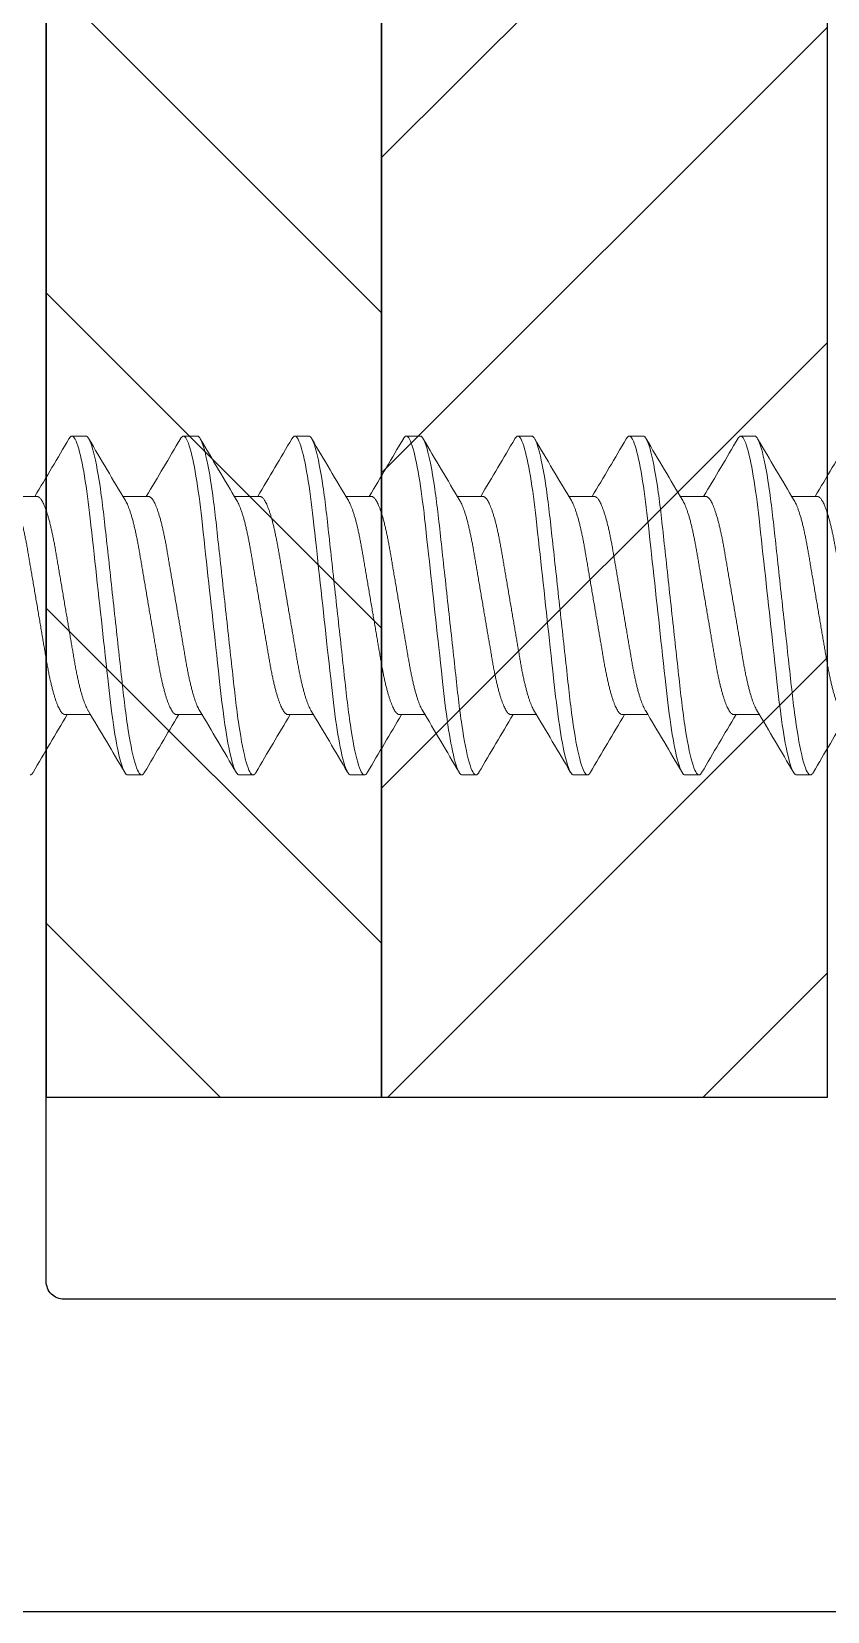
# Model space of a CAD drawing. Extents: x -26 to 91, y -47 to 75.
# Drawn here: x 10.248 to 10.695, y 51.659 to 52.545 of the extents above; entities that cross this region are included whole.
import ezdxf

# ---------------------------------------------------------------- set-up
doc = ezdxf.new("R2010")
doc.units = 0
doc.header["$MEASUREMENT"] = 0
doc.layers.get('0').update_dxf_attribs({"linetype": 'CONTINUOUS'})
for name, color, linetype in [('Ballons', 7, 'CONTINUOUS'), ('FRAME', 1, 'CONTINUOUS'), ('SETTING BLOCKS', 7, 'CONTINUOUS'), ('TEXT', 7, 'CONTINUOUS')]:
    doc.layers.add(name, color=color, linetype=linetype)

# ---------------------------------------------------------------- blocks, each defined once
blk = doc.blocks.new('A$C71C12F4B')
at = {"layer": 'SETTING BLOCKS'}
h = blk.add_hatch(dxfattribs=at)
h.set_pattern_fill('ANSI31', color=256, scale=0.25, angle=90, style=0)
h.set_pattern_definition([(135, (-7.229924, -6.356783), (-0.02209709, -0.02209709), [])])
h.paths.add_polyline_path([(0.31027, 0.1095), (0, 0.1095), (0, 0.0625), (0.31027, 0.0625)])
h = blk.add_hatch(dxfattribs=at)
h.set_pattern_fill('ANSI31', color=256, scale=0.25, style=0)
h.set_pattern_definition([(45, (-7.229924, -6.356783), (-0.02209709, 0.02209709), [])])
h.paths.add_polyline_path([(0.31027, 0), (0.31027, 0.0625), (0, 0.0625), (0, 0)])
for points in [[(0, 0.0625), (0, 0.1095), (0.31027, 0.1095), (0.31027, 0.0625)], [(0, 0), (0, 0.0625), (0.31027, 0.0625), (0.31027, 0)]]:
    blk.add_lwpolyline(points, close=True, dxfattribs=at)
blk = doc.blocks.new('no 10 1 in')
at = {"color": 7, "linetype": 'Continuous', "lineweight": 15}
for p, q in [((55.49545, 25.67204), (55.48764, 25.67204)), ((55.55795, 25.67204), (55.55014, 25.67204)), ((55.62045, 25.67204), (55.61264, 25.67204)), ((55.68295, 25.67204), (55.67514, 25.67204)), ((55.74545, 25.67204), (55.73764, 25.67204)), ((55.80795, 25.67204), (55.80014, 25.67204)), ((55.87045, 25.67204), (55.86264, 25.67204)), ((55.46811, 25.63821), (55.45375, 25.63821)), ((55.53061, 25.63821), (55.51625, 25.63821)), ((55.59311, 25.63821), (55.57875, 25.63821)), ((55.65561, 25.63821), (55.64125, 25.63821)), ((55.71811, 25.63821), (55.70375, 25.63821)), ((55.78061, 25.63821), (55.76625, 25.63821)), ((55.84311, 25.63821), (55.82875, 25.63821)), ((55.90561, 25.63821), (55.89125, 25.63821)), ((55.48373, 25.51587), (55.49809, 25.51587)), ((55.54623, 25.51587), (55.56059, 25.51587)), ((55.60873, 25.51587), (55.62309, 25.51587)), ((55.67123, 25.51587), (55.68559, 25.51587)), ((55.73373, 25.51587), (55.74809, 25.51587)), ((55.79623, 25.51587), (55.81059, 25.51587)), ((55.85873, 25.51587), (55.87309, 25.51587)), ((55.51889, 25.48204), (55.5267, 25.48204)), ((55.58139, 25.48204), (55.5892, 25.48204)), ((55.64389, 25.48204), (55.6517, 25.48204)), ((55.70639, 25.48204), (55.7142, 25.48204)), ((55.76889, 25.48204), (55.7767, 25.48204)), ((55.83139, 25.48204), (55.8392, 25.48204)), ((55.89389, 25.48204), (55.9017, 25.48204))]:
    blk.add_line(p, q, dxfattribs=at)
at = {"color": 7, "linetype": 'Continuous', "lineweight": 15, "flags": 128}
for points in [[(55.48597, 25.67055), (55.48605, 25.6707), (55.48647, 25.67129), (55.48687, 25.67171), (55.48726, 25.67196), (55.48764, 25.67204), (55.48807, 25.67194), (55.48852, 25.67161), (55.48898, 25.67107), (55.48946, 25.67029), (55.48995, 25.66928), (55.49044, 25.66807), (55.49094, 25.66663), (55.49145, 25.66496), (55.49196, 25.66308), (55.49242, 25.66122), (55.49288, 25.65919), (55.49334, 25.657), (55.49379, 25.65466), (55.49425, 25.65217), (55.4947, 25.64954), (55.49515, 25.64679), (55.49559, 25.64391), (55.496, 25.64108), (55.4964, 25.63816), (55.4968, 25.63515), (55.49718, 25.63208), (55.49756, 25.62895), (55.49792, 25.62576), (55.49834, 25.62193), (55.49878, 25.61796), (55.49923, 25.61385), (55.49969, 25.60963), (55.50012, 25.60576), (55.50055, 25.60181), (55.50099, 25.59779), (55.50144, 25.59371), (55.50189, 25.58959), (55.50234, 25.58543), (55.5028, 25.58124), (55.50326, 25.57704), (55.5037, 25.57305), (55.50414, 25.56907), (55.50457, 25.56512), (55.505, 25.56119), (55.50543, 25.5573), (55.50585, 25.55347), (55.50634, 25.54903), (55.50681, 25.54468), (55.50728, 25.54045), (55.50773, 25.53634), (55.50812, 25.53278), (55.5085, 25.52934), (55.50887, 25.52597), (55.50927, 25.52266), (55.50967, 25.51941), (55.51008, 25.51624), (55.51051, 25.51316), (55.51094, 25.51018), (55.51136, 25.50744), (55.51178, 25.50481), (55.51221, 25.5023), (55.51264, 25.49991), (55.51308, 25.49766), (55.51352, 25.49553), (55.51403, 25.49322), (55.51455, 25.49111), (55.51506, 25.48922), (55.51556, 25.48754), (55.51601, 25.48623), (55.51645, 25.48511), (55.51688, 25.48416), (55.5173, 25.48339), (55.51772, 25.48279), (55.51812, 25.48237), (55.51851, 25.48213), (55.51889, 25.48204), (55.51889, 25.48204)], [(55.54847, 25.67055), (55.54855, 25.6707), (55.54897, 25.67129), (55.54937, 25.67171), (55.54976, 25.67196), (55.55014, 25.67204), (55.55057, 25.67194), (55.55102, 25.67161), (55.55148, 25.67107), (55.55196, 25.67029), (55.55245, 25.66928), (55.55294, 25.66807), (55.55344, 25.66663), (55.55395, 25.66496), (55.55446, 25.66308), (55.55492, 25.66122), (55.55538, 25.65919), (55.55584, 25.657), (55.55629, 25.65466), (55.55675, 25.65217), (55.5572, 25.64954), (55.55765, 25.64679), (55.55809, 25.64391), (55.5585, 25.64108), (55.5589, 25.63816), (55.5593, 25.63515), (55.55968, 25.63208), (55.56006, 25.62895), (55.56042, 25.62576), (55.56084, 25.62193), (55.56128, 25.61796), (55.56173, 25.61385), (55.56219, 25.60963), (55.56262, 25.60576), (55.56305, 25.60181), (55.56349, 25.59779), (55.56394, 25.59371), (55.56439, 25.58959), (55.56484, 25.58543), (55.5653, 25.58124), (55.56576, 25.57704), (55.5662, 25.57305), (55.56664, 25.56907), (55.56707, 25.56512), (55.5675, 25.56119), (55.56793, 25.5573), (55.56835, 25.55347), (55.56884, 25.54903), (55.56931, 25.54468), (55.56978, 25.54045), (55.57023, 25.53634), (55.57062, 25.53278), (55.571, 25.52934), (55.57137, 25.52597), (55.57177, 25.52266), (55.57217, 25.51941), (55.57258, 25.51624), (55.57301, 25.51316), (55.57344, 25.51018), (55.57386, 25.50744), (55.57428, 25.50481), (55.57471, 25.5023), (55.57514, 25.49991), (55.57558, 25.49766), (55.57602, 25.49553), (55.57653, 25.49322), (55.57705, 25.49111), (55.57756, 25.48922), (55.57806, 25.48754), (55.57851, 25.48623), (55.57895, 25.48511), (55.57938, 25.48416), (55.5798, 25.48339), (55.58022, 25.48279), (55.58062, 25.48237), (55.58101, 25.48213), (55.58139, 25.48204), (55.58139, 25.48204)], [(55.61097, 25.67055), (55.61105, 25.6707), (55.61147, 25.67129), (55.61187, 25.67171), (55.61226, 25.67196), (55.61264, 25.67204), (55.61307, 25.67194), (55.61352, 25.67161), (55.61398, 25.67107), (55.61446, 25.67029), (55.61495, 25.66928), (55.61544, 25.66807), (55.61594, 25.66663), (55.61645, 25.66496), (55.61696, 25.66308), (55.61742, 25.66122), (55.61788, 25.65919), (55.61834, 25.657), (55.61879, 25.65466), (55.61925, 25.65217), (55.6197, 25.64954), (55.62015, 25.64679), (55.62059, 25.64391), (55.621, 25.64108), (55.6214, 25.63816), (55.6218, 25.63515), (55.62218, 25.63208), (55.62256, 25.62895), (55.62292, 25.62576), (55.62334, 25.62193), (55.62378, 25.61796), (55.62423, 25.61385), (55.62469, 25.60963), (55.62512, 25.60576), (55.62555, 25.60181), (55.62599, 25.59779), (55.62644, 25.59371), (55.62689, 25.58959), (55.62734, 25.58543), (55.6278, 25.58124), (55.62826, 25.57704), (55.6287, 25.57305), (55.62914, 25.56907), (55.62957, 25.56512), (55.63, 25.56119), (55.63043, 25.5573), (55.63085, 25.55347), (55.63134, 25.54903), (55.63181, 25.54468), (55.63228, 25.54045), (55.63273, 25.53634), (55.63312, 25.53278), (55.6335, 25.52934), (55.63387, 25.52597), (55.63427, 25.52266), (55.63467, 25.51941), (55.63508, 25.51624), (55.63551, 25.51316), (55.63594, 25.51018), (55.63636, 25.50744), (55.63678, 25.50481), (55.63721, 25.5023), (55.63764, 25.49991), (55.63808, 25.49766), (55.63852, 25.49553), (55.63903, 25.49322), (55.63955, 25.49111), (55.64006, 25.48922), (55.64056, 25.48754), (55.64101, 25.48623), (55.64145, 25.48511), (55.64188, 25.48416), (55.6423, 25.48339), (55.64272, 25.48279), (55.64312, 25.48237), (55.64351, 25.48213), (55.64389, 25.48204), (55.64389, 25.48204)], [(55.67347, 25.67055), (55.67355, 25.6707), (55.67397, 25.67129), (55.67437, 25.67171), (55.67476, 25.67196), (55.67514, 25.67204), (55.67557, 25.67194), (55.67602, 25.67161), (55.67648, 25.67107), (55.67696, 25.67029), (55.67745, 25.66928), (55.67794, 25.66807), (55.67844, 25.66663), (55.67895, 25.66496), (55.67946, 25.66308), (55.67992, 25.66122), (55.68038, 25.65919), (55.68084, 25.657), (55.68129, 25.65466), (55.68175, 25.65217), (55.6822, 25.64954), (55.68265, 25.64679), (55.68309, 25.64391), (55.6835, 25.64108), (55.6839, 25.63816), (55.6843, 25.63515), (55.68468, 25.63208), (55.68506, 25.62895), (55.68542, 25.62576), (55.68584, 25.62193), (55.68628, 25.61796), (55.68673, 25.61385), (55.68719, 25.60963), (55.68762, 25.60576), (55.68805, 25.60181), (55.68849, 25.59779), (55.68894, 25.59371), (55.68939, 25.58959), (55.68984, 25.58543), (55.6903, 25.58124), (55.69076, 25.57704), (55.6912, 25.57305), (55.69164, 25.56907), (55.69207, 25.56512), (55.6925, 25.56119), (55.69293, 25.5573), (55.69335, 25.55347), (55.69384, 25.54903), (55.69431, 25.54468), (55.69478, 25.54045), (55.69523, 25.53634), (55.69562, 25.53278), (55.696, 25.52934), (55.69637, 25.52597), (55.69677, 25.52266), (55.69717, 25.51941), (55.69758, 25.51624), (55.69801, 25.51316), (55.69844, 25.51018), (55.69886, 25.50744), (55.69928, 25.50481), (55.69971, 25.5023), (55.70014, 25.49991), (55.70058, 25.49766), (55.70102, 25.49553), (55.70153, 25.49322), (55.70205, 25.49111), (55.70256, 25.48922), (55.70306, 25.48754), (55.70351, 25.48623), (55.70395, 25.48511), (55.70438, 25.48416), (55.7048, 25.48339), (55.70522, 25.48279), (55.70562, 25.48237), (55.70601, 25.48213), (55.70639, 25.48204), (55.70639, 25.48204)], [(55.73597, 25.67055), (55.73605, 25.6707), (55.73647, 25.67129), (55.73687, 25.67171), (55.73726, 25.67196), (55.73764, 25.67204), (55.73807, 25.67194), (55.73852, 25.67161), (55.73898, 25.67107), (55.73946, 25.67029), (55.73995, 25.66928), (55.74044, 25.66807), (55.74094, 25.66663), (55.74145, 25.66496), (55.74196, 25.66308), (55.74242, 25.66122), (55.74288, 25.65919), (55.74334, 25.657), (55.74379, 25.65466), (55.74425, 25.65217), (55.7447, 25.64954), (55.74515, 25.64679), (55.74559, 25.64391), (55.746, 25.64108), (55.7464, 25.63816), (55.7468, 25.63515), (55.74718, 25.63208), (55.74756, 25.62895), (55.74792, 25.62576), (55.74834, 25.62193), (55.74878, 25.61796), (55.74923, 25.61385), (55.74969, 25.60963), (55.75012, 25.60576), (55.75055, 25.60181), (55.75099, 25.59779), (55.75144, 25.59371), (55.75189, 25.58959), (55.75234, 25.58543), (55.7528, 25.58124), (55.75326, 25.57704), (55.7537, 25.57305), (55.75414, 25.56907), (55.75457, 25.56512), (55.755, 25.56119), (55.75543, 25.5573), (55.75585, 25.55347), (55.75634, 25.54903), (55.75681, 25.54468), (55.75728, 25.54045), (55.75773, 25.53634), (55.75812, 25.53278), (55.7585, 25.52934), (55.75887, 25.52597), (55.75927, 25.52266), (55.75967, 25.51941), (55.76008, 25.51624), (55.76051, 25.51316), (55.76094, 25.51018), (55.76136, 25.50744), (55.76178, 25.50481), (55.76221, 25.5023), (55.76264, 25.49991), (55.76308, 25.49766), (55.76352, 25.49553), (55.76403, 25.49322), (55.76455, 25.49111), (55.76506, 25.48922), (55.76556, 25.48754), (55.76601, 25.48623), (55.76645, 25.48511), (55.76688, 25.48416), (55.7673, 25.48339), (55.76772, 25.48279), (55.76812, 25.48237), (55.76851, 25.48213), (55.76889, 25.48204), (55.76889, 25.48204)], [(55.79847, 25.67055), (55.79855, 25.6707), (55.79897, 25.67129), (55.79937, 25.67171), (55.79976, 25.67196), (55.80014, 25.67204), (55.80057, 25.67194), (55.80102, 25.67161), (55.80148, 25.67107), (55.80196, 25.67029), (55.80245, 25.66928), (55.80294, 25.66807), (55.80344, 25.66663), (55.80395, 25.66496), (55.80446, 25.66308), (55.80492, 25.66122), (55.80538, 25.65919), (55.80584, 25.657), (55.80629, 25.65466), (55.80675, 25.65217), (55.8072, 25.64954), (55.80765, 25.64679), (55.80809, 25.64391), (55.8085, 25.64108), (55.8089, 25.63816), (55.8093, 25.63515), (55.80968, 25.63208), (55.81006, 25.62895), (55.81042, 25.62576), (55.81084, 25.62193), (55.81128, 25.61796), (55.81173, 25.61385), (55.81219, 25.60963), (55.81262, 25.60576), (55.81305, 25.60181), (55.81349, 25.59779), (55.81394, 25.59371), (55.81439, 25.58959), (55.81484, 25.58543), (55.8153, 25.58124), (55.81576, 25.57704), (55.8162, 25.57305), (55.81664, 25.56907), (55.81707, 25.56512), (55.8175, 25.56119), (55.81793, 25.5573), (55.81835, 25.55347), (55.81884, 25.54903), (55.81931, 25.54468), (55.81978, 25.54045), (55.82023, 25.53634), (55.82062, 25.53278), (55.821, 25.52934), (55.82137, 25.52597), (55.82177, 25.52266), (55.82217, 25.51941), (55.82258, 25.51624), (55.82301, 25.51316), (55.82344, 25.51018), (55.82386, 25.50744), (55.82428, 25.50481), (55.82471, 25.5023), (55.82514, 25.49991), (55.82558, 25.49766), (55.82602, 25.49553), (55.82653, 25.49322), (55.82705, 25.49111), (55.82756, 25.48922), (55.82806, 25.48754), (55.82851, 25.48623), (55.82895, 25.48511), (55.82938, 25.48416), (55.8298, 25.48339), (55.83022, 25.48279), (55.83062, 25.48237), (55.83101, 25.48213), (55.83139, 25.48204), (55.83139, 25.48204)], [(55.86097, 25.67055), (55.86105, 25.6707), (55.86147, 25.67129), (55.86187, 25.67171), (55.86226, 25.67196), (55.86264, 25.67204), (55.86307, 25.67194), (55.86352, 25.67161), (55.86398, 25.67107), (55.86446, 25.67029), (55.86495, 25.66928), (55.86544, 25.66807), (55.86594, 25.66663), (55.86645, 25.66496), (55.86696, 25.66308), (55.86742, 25.66122), (55.86788, 25.65919), (55.86834, 25.657), (55.86879, 25.65466), (55.86925, 25.65217), (55.8697, 25.64954), (55.87015, 25.64679), (55.87059, 25.64391), (55.871, 25.64108), (55.8714, 25.63816), (55.8718, 25.63515), (55.87218, 25.63208), (55.87256, 25.62895), (55.87292, 25.62576), (55.87334, 25.62193), (55.87378, 25.61796), (55.87423, 25.61385), (55.87469, 25.60963), (55.87512, 25.60576), (55.87555, 25.60181), (55.87599, 25.59779), (55.87644, 25.59371), (55.87689, 25.58959), (55.87735, 25.58543), (55.8778, 25.58124), (55.87826, 25.57704), (55.8787, 25.57305), (55.87914, 25.56907), (55.87957, 25.56512), (55.88, 25.56119), (55.88043, 25.5573), (55.88085, 25.55347), (55.88134, 25.54903), (55.88181, 25.54468), (55.88228, 25.54045), (55.88273, 25.53634), (55.88312, 25.53278), (55.8835, 25.52934), (55.88387, 25.52597), (55.88427, 25.52266), (55.88467, 25.51941), (55.88508, 25.51624), (55.88551, 25.51316), (55.88594, 25.51018), (55.88636, 25.50744), (55.88678, 25.50481), (55.88721, 25.5023), (55.88764, 25.49991), (55.88808, 25.49766), (55.88852, 25.49553), (55.88903, 25.49322), (55.88955, 25.49111), (55.89006, 25.48922), (55.89056, 25.48754), (55.89101, 25.48623), (55.89145, 25.48511), (55.89188, 25.48416), (55.8923, 25.48339), (55.89272, 25.48279), (55.89312, 25.48237), (55.89351, 25.48213), (55.89389, 25.48204), (55.89389, 25.48204)]]:
    blk.add_lwpolyline(points, dxfattribs=at)
at = {"color": 7, "linetype": 'Continuous', "lineweight": 15}
for centre, radius, start, end in [((51.88177, 27.78026), 4.17626, 329.14206, 329.65768), ((58.98232, 27.71023), 4.03818, 210.33778, 210.91007), ((51.94472, 27.78), 4.17573, 329.14203, 329.65771), ((59.04361, 27.70951), 4.03677, 210.33766, 210.91015), ((52.00878, 27.77907), 4.17391, 329.14192, 329.65783), ((59.10684, 27.70995), 4.03762, 210.33772, 210.91009), ((52.06952, 27.78012), 4.17597, 329.14199, 329.65765), ((59.1708, 27.71082), 4.03932, 210.33784, 210.90997), ((52.12977, 27.78144), 4.17858, 329.1422, 329.65754), ((59.23435, 27.71143), 4.04053, 210.33792, 210.90988), ((52.19381, 27.78053), 4.17679, 329.14209, 329.65765), ((59.2953, 27.71052), 4.03873, 210.33784, 210.91006), ((52.25722, 27.78), 4.17573, 329.14203, 329.65771), ((59.35735, 27.71025), 4.03821, 210.33772, 210.91), ((52.31931, 27.78024), 4.17621, 329.14196, 329.65759), ((59.06968, 23.37405), 4.1758, 149.14203, 149.65771), ((52.03059, 23.44301), 4.03984, 30.3379, 30.90996), ((59.13264, 23.37379), 4.17633, 149.14206, 149.65768), ((52.09232, 23.44255), 4.04074, 30.33794, 30.90987), ((59.19514, 23.37379), 4.17633, 149.14206, 149.65768), ((52.15586, 23.44317), 4.03952, 30.33785, 30.90996), ((59.2585, 23.37327), 4.17734, 149.14208, 149.65757), ((52.21836, 23.44317), 4.03952, 30.33785, 30.90996), ((59.321, 23.37327), 4.17734, 149.14208, 149.65757), ((52.28233, 23.44403), 4.03782, 30.33773, 30.91008), ((59.38173, 23.37432), 4.17528, 149.142, 149.65774), ((52.34241, 23.4426), 4.04064, 30.33798, 30.90992), ((59.4507, 23.3705), 4.18279, 149.14246, 149.65728), ((52.40682, 23.44374), 4.03841, 30.33773, 30.90999), ((59.5083, 23.37339), 4.1771, 149.14211, 149.65763)]:
    blk.add_arc(centre, radius, start, end, dxfattribs=at)
for points, knots in [([(55.49545, 25.67204), (55.49658, 25.67204), (55.49789, 25.66973), (55.50065, 25.6601), (55.50208, 25.65279), (55.50406, 25.63947), (55.5047, 25.63465), (55.50588, 25.62461), (55.50643, 25.61939), (55.50829, 25.60246), (55.50968, 25.58977), (55.51247, 25.56432), (55.51386, 25.55163), (55.51572, 25.5347), (55.51627, 25.52948), (55.51746, 25.51943), (55.51809, 25.51462), (55.52007, 25.50129), (55.52151, 25.49399), (55.52426, 25.48436), (55.52557, 25.48204), (55.5267, 25.48204)], [0, 0, 0, 0, 0.125, 0.125, 0.25, 0.25, 0.3125, 0.3125, 0.375, 0.375, 0.5, 0.5, 0.625, 0.625, 0.6875, 0.6875, 0.75, 0.75, 0.875, 0.875, 1, 1, 1, 1]), ([(55.55795, 25.67204), (55.55908, 25.67204), (55.56039, 25.66973), (55.56315, 25.6601), (55.56458, 25.65279), (55.56656, 25.63947), (55.5672, 25.63465), (55.56838, 25.62461), (55.56893, 25.61939), (55.57079, 25.60246), (55.57218, 25.58977), (55.57497, 25.56432), (55.57636, 25.55163), (55.57822, 25.5347), (55.57877, 25.52948), (55.57996, 25.51943), (55.58059, 25.51462), (55.58257, 25.50129), (55.58401, 25.49399), (55.58676, 25.48436), (55.58807, 25.48204), (55.5892, 25.48204)], [0, 0, 0, 0, 0.125, 0.125, 0.25, 0.25, 0.3125, 0.3125, 0.375, 0.375, 0.5, 0.5, 0.625, 0.625, 0.6875, 0.6875, 0.75, 0.75, 0.875, 0.875, 1, 1, 1, 1]), ([(55.62045, 25.67204), (55.62158, 25.67204), (55.62289, 25.66973), (55.62565, 25.6601), (55.62708, 25.65279), (55.62906, 25.63947), (55.6297, 25.63465), (55.63088, 25.62461), (55.63143, 25.61939), (55.63329, 25.60246), (55.63468, 25.58977), (55.63747, 25.56432), (55.63886, 25.55163), (55.64072, 25.5347), (55.64127, 25.52948), (55.64246, 25.51943), (55.64309, 25.51462), (55.64507, 25.50129), (55.64651, 25.49399), (55.64926, 25.48436), (55.65057, 25.48204), (55.6517, 25.48204)], [0, 0, 0, 0, 0.125, 0.125, 0.25, 0.25, 0.3125, 0.3125, 0.375, 0.375, 0.5, 0.5, 0.625, 0.625, 0.6875, 0.6875, 0.75, 0.75, 0.875, 0.875, 1, 1, 1, 1]), ([(55.68295, 25.67204), (55.68408, 25.67204), (55.68539, 25.66973), (55.68815, 25.6601), (55.68958, 25.65279), (55.69156, 25.63947), (55.6922, 25.63465), (55.69338, 25.62461), (55.69393, 25.61939), (55.69579, 25.60246), (55.69718, 25.58977), (55.69997, 25.56432), (55.70136, 25.55163), (55.70322, 25.5347), (55.70377, 25.52948), (55.70496, 25.51943), (55.70559, 25.51462), (55.70757, 25.50129), (55.70901, 25.49399), (55.71176, 25.48436), (55.71307, 25.48204), (55.7142, 25.48204)], [0, 0, 0, 0, 0.125, 0.125, 0.25, 0.25, 0.3125, 0.3125, 0.375, 0.375, 0.5, 0.5, 0.625, 0.625, 0.6875, 0.6875, 0.75, 0.75, 0.875, 0.875, 1, 1, 1, 1]), ([(55.74545, 25.67204), (55.74658, 25.67204), (55.74789, 25.66973), (55.75065, 25.6601), (55.75208, 25.65279), (55.75406, 25.63947), (55.7547, 25.63465), (55.75588, 25.62461), (55.75643, 25.61939), (55.75829, 25.60246), (55.75968, 25.58977), (55.76247, 25.56432), (55.76386, 25.55163), (55.76572, 25.5347), (55.76627, 25.52948), (55.76746, 25.51943), (55.76809, 25.51462), (55.77007, 25.50129), (55.77151, 25.49399), (55.77426, 25.48436), (55.77557, 25.48204), (55.7767, 25.48204)], [0, 0, 0, 0, 0.125, 0.125, 0.25, 0.25, 0.3125, 0.3125, 0.375, 0.375, 0.5, 0.5, 0.625, 0.625, 0.6875, 0.6875, 0.75, 0.75, 0.875, 0.875, 1, 1, 1, 1]), ([(55.80795, 25.67204), (55.80908, 25.67204), (55.81039, 25.66973), (55.81315, 25.6601), (55.81458, 25.65279), (55.81656, 25.63947), (55.8172, 25.63465), (55.81838, 25.62461), (55.81893, 25.61939), (55.82079, 25.60246), (55.82218, 25.58977), (55.82497, 25.56432), (55.82636, 25.55163), (55.82822, 25.5347), (55.82877, 25.52948), (55.82996, 25.51943), (55.83059, 25.51462), (55.83257, 25.50129), (55.83401, 25.49399), (55.83676, 25.48436), (55.83807, 25.48204), (55.8392, 25.48204)], [0, 0, 0, 0, 0.125, 0.125, 0.25, 0.25, 0.3125, 0.3125, 0.375, 0.375, 0.5, 0.5, 0.625, 0.625, 0.6875, 0.6875, 0.75, 0.75, 0.875, 0.875, 1, 1, 1, 1]), ([(55.87045, 25.67204), (55.87158, 25.67204), (55.87289, 25.66973), (55.87565, 25.6601), (55.87708, 25.65279), (55.87906, 25.63947), (55.8797, 25.63465), (55.88088, 25.62461), (55.88143, 25.61939), (55.88329, 25.60246), (55.88468, 25.58977), (55.88747, 25.56432), (55.88886, 25.55163), (55.89072, 25.5347), (55.89127, 25.52948), (55.89246, 25.51943), (55.89309, 25.51462), (55.89507, 25.50129), (55.89651, 25.49399), (55.89926, 25.48436), (55.90057, 25.48204), (55.9017, 25.48204)], [0, 0, 0, 0, 0.125, 0.125, 0.25, 0.25, 0.3125, 0.3125, 0.375, 0.375, 0.5, 0.5, 0.625, 0.625, 0.6875, 0.6875, 0.75, 0.75, 0.875, 0.875, 1, 1, 1, 1]), ([(55.45517, 25.63584), (55.45533, 25.63557), (55.45567, 25.63497), (55.45622, 25.63383), (55.45681, 25.63245), (55.45741, 25.63085), (55.45803, 25.62904), (55.45864, 25.62705), (55.45925, 25.62489), (55.45984, 25.62258), (55.46042, 25.62017), (55.46098, 25.61767), (55.46152, 25.61512), (55.46203, 25.61247), (55.46253, 25.60976), (55.46301, 25.60697), (55.4635, 25.60409), (55.46401, 25.60111), (55.46454, 25.59797), (55.4651, 25.59469), (55.46569, 25.59127), (55.46628, 25.58778), (55.46688, 25.58423), (55.46749, 25.58065), (55.4681, 25.5771), (55.46869, 25.5736), (55.46928, 25.57018), (55.46985, 25.56679), (55.47042, 25.56345), (55.47098, 25.56017), (55.47153, 25.55696), (55.47206, 25.55385), (55.47258, 25.55079), (55.47309, 25.54779), (55.47359, 25.54485), (55.47411, 25.54199), (55.47465, 25.53922), (55.47521, 25.53653), (55.47577, 25.534), (55.47634, 25.53162), (55.47692, 25.5294), (55.47749, 25.52732), (55.47808, 25.5254), (55.47866, 25.52364), (55.47925, 25.52204), (55.47983, 25.52062), (55.48042, 25.51937), (55.481, 25.51829), (55.48158, 25.51739), (55.48215, 25.51671), (55.4827, 25.51622), (55.48323, 25.51593), (55.48356, 25.51589), (55.48373, 25.51587)], [0, 0, 0, 0, 0.016551, 0.036076, 0.055684, 0.076279, 0.09689, 0.117481, 0.138014, 0.158452, 0.178759, 0.19799, 0.217041, 0.235888, 0.254503, 0.272882, 0.291368, 0.310096, 0.329043, 0.349099, 0.369335, 0.389718, 0.410212, 0.430781, 0.451388, 0.471059, 0.490697, 0.51027, 0.529746, 0.549094, 0.568285, 0.58729, 0.606083, 0.625518, 0.644756, 0.664216, 0.683932, 0.703876, 0.724018, 0.743399, 0.7629, 0.782492, 0.802141, 0.821815, 0.841481, 0.861106, 0.880659, 0.90103, 0.921251, 0.941289, 0.961112, 0.980691, 1, 1, 1, 1]), ([(55.46811, 25.63821), (55.46827, 25.6382), (55.46859, 25.63816), (55.4691, 25.63789), (55.46962, 25.63746), (55.47016, 25.63683), (55.47071, 25.63602), (55.47127, 25.63502), (55.47184, 25.63384), (55.47243, 25.63245), (55.47304, 25.63085), (55.47365, 25.62904), (55.47426, 25.62705), (55.47487, 25.62489), (55.47547, 25.62258), (55.47605, 25.62017), (55.47661, 25.61767), (55.47714, 25.61512), (55.47766, 25.61247), (55.47816, 25.60976), (55.47864, 25.60697), (55.47913, 25.60409), (55.47963, 25.60111), (55.48017, 25.59797), (55.48073, 25.59469), (55.48131, 25.59127), (55.48191, 25.58778), (55.48251, 25.58423), (55.48312, 25.58065), (55.48372, 25.5771), (55.48432, 25.5736), (55.4849, 25.57018), (55.48548, 25.56679), (55.48605, 25.56345), (55.48661, 25.56017), (55.48715, 25.55696), (55.48768, 25.55385), (55.4882, 25.55079), (55.48871, 25.54779), (55.48921, 25.54485), (55.48973, 25.54199), (55.49027, 25.53922), (55.49083, 25.53653), (55.4914, 25.534), (55.49197, 25.53162), (55.49254, 25.5294), (55.49312, 25.52732), (55.4937, 25.5254), (55.49429, 25.52363), (55.49487, 25.52204), (55.49546, 25.52062), (55.49604, 25.51938), (55.49645, 25.51859), (55.49666, 25.51826), (55.49668, 25.51824)], [0, 0, 0, 0, 0.018425, 0.037098, 0.055995, 0.075092, 0.094361, 0.113774, 0.1333, 0.152908, 0.173502, 0.194114, 0.214705, 0.235238, 0.255675, 0.275982, 0.295213, 0.314265, 0.333111, 0.351727, 0.370105, 0.388591, 0.407319, 0.426267, 0.446322, 0.466559, 0.486941, 0.507436, 0.528005, 0.548612, 0.568283, 0.587921, 0.607494, 0.626969, 0.646317, 0.665508, 0.684513, 0.703307, 0.722741, 0.74198, 0.761439, 0.781155, 0.801099, 0.821241, 0.840622, 0.860124, 0.879715, 0.899364, 0.919038, 0.938704, 0.95833, 0.977882, 0.998253, 1, 1, 1, 1]), ([(55.51767, 25.63584), (55.51783, 25.63557), (55.51817, 25.63497), (55.51872, 25.63383), (55.51931, 25.63245), (55.51991, 25.63085), (55.52053, 25.62904), (55.52114, 25.62705), (55.52175, 25.62489), (55.52234, 25.62258), (55.52292, 25.62017), (55.52348, 25.61767), (55.52402, 25.61512), (55.52453, 25.61247), (55.52503, 25.60976), (55.52551, 25.60697), (55.526, 25.60409), (55.52651, 25.60111), (55.52704, 25.59797), (55.5276, 25.59469), (55.52819, 25.59127), (55.52878, 25.58778), (55.52938, 25.58423), (55.52999, 25.58065), (55.5306, 25.5771), (55.53119, 25.5736), (55.53178, 25.57018), (55.53235, 25.56679), (55.53292, 25.56345), (55.53348, 25.56017), (55.53403, 25.55696), (55.53456, 25.55385), (55.53508, 25.55079), (55.53559, 25.54779), (55.53609, 25.54485), (55.53661, 25.54199), (55.53715, 25.53922), (55.53771, 25.53653), (55.53827, 25.534), (55.53884, 25.53162), (55.53942, 25.5294), (55.53999, 25.52732), (55.54058, 25.5254), (55.54116, 25.52364), (55.54175, 25.52204), (55.54233, 25.52062), (55.54292, 25.51937), (55.5435, 25.51829), (55.54408, 25.51739), (55.54465, 25.51671), (55.5452, 25.51622), (55.54573, 25.51593), (55.54606, 25.51589), (55.54623, 25.51587)], [0, 0, 0, 0, 0.01655, 0.036076, 0.055684, 0.076279, 0.09689, 0.117481, 0.138014, 0.158452, 0.178759, 0.19799, 0.217041, 0.235888, 0.254503, 0.272882, 0.291368, 0.310096, 0.329043, 0.349099, 0.369335, 0.389718, 0.410212, 0.430781, 0.451388, 0.471059, 0.490697, 0.51027, 0.529746, 0.549094, 0.568285, 0.58729, 0.606083, 0.625518, 0.644756, 0.664216, 0.683932, 0.703876, 0.724018, 0.743399, 0.7629, 0.782492, 0.802141, 0.821815, 0.841481, 0.861106, 0.880659, 0.90103, 0.921251, 0.941289, 0.961112, 0.980691, 1, 1, 1, 1]), ([(55.53061, 25.63821), (55.53077, 25.6382), (55.53109, 25.63816), (55.5316, 25.63789), (55.53212, 25.63746), (55.53266, 25.63683), (55.53321, 25.63602), (55.53377, 25.63502), (55.53434, 25.63384), (55.53493, 25.63245), (55.53554, 25.63085), (55.53615, 25.62904), (55.53676, 25.62705), (55.53737, 25.62489), (55.53797, 25.62258), (55.53855, 25.62017), (55.53911, 25.61767), (55.53964, 25.61512), (55.54016, 25.61247), (55.54066, 25.60976), (55.54114, 25.60697), (55.54163, 25.60409), (55.54213, 25.60111), (55.54267, 25.59797), (55.54323, 25.59469), (55.54381, 25.59127), (55.54441, 25.58778), (55.54501, 25.58423), (55.54562, 25.58065), (55.54622, 25.5771), (55.54682, 25.5736), (55.5474, 25.57018), (55.54798, 25.56679), (55.54855, 25.56345), (55.54911, 25.56017), (55.54965, 25.55696), (55.55018, 25.55385), (55.5507, 25.55079), (55.55121, 25.54779), (55.55171, 25.54485), (55.55223, 25.54199), (55.55277, 25.53922), (55.55333, 25.53653), (55.5539, 25.534), (55.55447, 25.53162), (55.55504, 25.5294), (55.55562, 25.52732), (55.5562, 25.5254), (55.55679, 25.52363), (55.55737, 25.52204), (55.55796, 25.52062), (55.55854, 25.51938), (55.55895, 25.51859), (55.55916, 25.51826), (55.55918, 25.51824)], [0, 0, 0, 0, 0.018425, 0.037098, 0.055995, 0.075092, 0.094361, 0.113774, 0.1333, 0.152908, 0.173502, 0.194114, 0.214705, 0.235238, 0.255675, 0.275982, 0.295213, 0.314265, 0.333111, 0.351727, 0.370105, 0.388591, 0.407319, 0.426267, 0.446322, 0.466559, 0.486941, 0.507436, 0.528005, 0.548612, 0.568283, 0.587921, 0.607494, 0.62697, 0.646317, 0.665508, 0.684513, 0.703307, 0.722741, 0.74198, 0.761439, 0.781155, 0.801099, 0.821241, 0.840622, 0.860124, 0.879715, 0.899364, 0.919038, 0.938704, 0.95833, 0.977882, 0.998253, 1, 1, 1, 1]), ([(55.58017, 25.63584), (55.58033, 25.63557), (55.58067, 25.63497), (55.58122, 25.63383), (55.58181, 25.63245), (55.58241, 25.63085), (55.58303, 25.62904), (55.58364, 25.62705), (55.58425, 25.62489), (55.58484, 25.62258), (55.58542, 25.62017), (55.58598, 25.61767), (55.58652, 25.61512), (55.58703, 25.61247), (55.58753, 25.60976), (55.58801, 25.60697), (55.5885, 25.60409), (55.58901, 25.60111), (55.58954, 25.59797), (55.5901, 25.59469), (55.59069, 25.59127), (55.59128, 25.58778), (55.59188, 25.58423), (55.59249, 25.58065), (55.5931, 25.5771), (55.59369, 25.5736), (55.59428, 25.57018), (55.59485, 25.56679), (55.59542, 25.56345), (55.59598, 25.56017), (55.59653, 25.55696), (55.59706, 25.55385), (55.59758, 25.55079), (55.59809, 25.54779), (55.59859, 25.54485), (55.59911, 25.54199), (55.59965, 25.53922), (55.60021, 25.53653), (55.60077, 25.534), (55.60134, 25.53162), (55.60192, 25.5294), (55.60249, 25.52732), (55.60308, 25.5254), (55.60366, 25.52364), (55.60425, 25.52204), (55.60483, 25.52062), (55.60542, 25.51937), (55.606, 25.51829), (55.60658, 25.51739), (55.60715, 25.51671), (55.6077, 25.51622), (55.60823, 25.51593), (55.60856, 25.51589), (55.60873, 25.51587)], [0, 0, 0, 0, 0.01655, 0.036076, 0.055684, 0.076279, 0.09689, 0.117481, 0.138014, 0.158452, 0.178759, 0.19799, 0.217041, 0.235888, 0.254503, 0.272882, 0.291368, 0.310096, 0.329043, 0.349099, 0.369335, 0.389718, 0.410212, 0.430781, 0.451388, 0.471059, 0.490697, 0.51027, 0.529746, 0.549094, 0.568285, 0.58729, 0.606083, 0.625518, 0.644756, 0.664216, 0.683932, 0.703876, 0.724018, 0.743399, 0.7629, 0.782492, 0.802141, 0.821815, 0.841481, 0.861106, 0.880659, 0.90103, 0.921251, 0.941289, 0.961112, 0.980691, 1, 1, 1, 1]), ([(55.59311, 25.63821), (55.59327, 25.6382), (55.59359, 25.63816), (55.5941, 25.63789), (55.59462, 25.63746), (55.59516, 25.63683), (55.59571, 25.63602), (55.59627, 25.63502), (55.59684, 25.63384), (55.59743, 25.63245), (55.59804, 25.63085), (55.59865, 25.62904), (55.59926, 25.62705), (55.59987, 25.62489), (55.60047, 25.62258), (55.60105, 25.62017), (55.60161, 25.61767), (55.60214, 25.61512), (55.60266, 25.61247), (55.60316, 25.60976), (55.60364, 25.60697), (55.60413, 25.60409), (55.60463, 25.60111), (55.60517, 25.59797), (55.60573, 25.59469), (55.60631, 25.59127), (55.60691, 25.58778), (55.60751, 25.58423), (55.60812, 25.58065), (55.60872, 25.5771), (55.60932, 25.5736), (55.6099, 25.57018), (55.61048, 25.56679), (55.61105, 25.56345), (55.61161, 25.56017), (55.61215, 25.55696), (55.61268, 25.55385), (55.6132, 25.55079), (55.61371, 25.54779), (55.61421, 25.54485), (55.61473, 25.54199), (55.61527, 25.53922), (55.61583, 25.53653), (55.6164, 25.534), (55.61697, 25.53162), (55.61754, 25.5294), (55.61812, 25.52732), (55.6187, 25.5254), (55.61929, 25.52363), (55.61987, 25.52204), (55.62046, 25.52062), (55.62104, 25.51938), (55.62145, 25.51859), (55.62166, 25.51826), (55.62168, 25.51824)], [0, 0, 0, 0, 0.018425, 0.037098, 0.055995, 0.075092, 0.094361, 0.113774, 0.1333, 0.152908, 0.173502, 0.194114, 0.214705, 0.235238, 0.255675, 0.275982, 0.295213, 0.314265, 0.333111, 0.351727, 0.370105, 0.388591, 0.407319, 0.426267, 0.446322, 0.466559, 0.486941, 0.507436, 0.528005, 0.548612, 0.568283, 0.587921, 0.607494, 0.626969, 0.646317, 0.665508, 0.684513, 0.703307, 0.722741, 0.74198, 0.761439, 0.781155, 0.801099, 0.821241, 0.840622, 0.860124, 0.879715, 0.899364, 0.919038, 0.938704, 0.95833, 0.977882, 0.998253, 1, 1, 1, 1]), ([(55.64267, 25.63584), (55.64283, 25.63557), (55.64317, 25.63497), (55.64372, 25.63383), (55.64431, 25.63245), (55.64491, 25.63085), (55.64553, 25.62904), (55.64614, 25.62705), (55.64675, 25.62489), (55.64734, 25.62258), (55.64792, 25.62017), (55.64848, 25.61767), (55.64902, 25.61512), (55.64953, 25.61247), (55.65003, 25.60976), (55.65051, 25.60697), (55.651, 25.60409), (55.65151, 25.60111), (55.65204, 25.59797), (55.6526, 25.59469), (55.65319, 25.59127), (55.65378, 25.58778), (55.65438, 25.58423), (55.65499, 25.58065), (55.6556, 25.5771), (55.65619, 25.5736), (55.65678, 25.57018), (55.65735, 25.56679), (55.65792, 25.56345), (55.65848, 25.56017), (55.65903, 25.55696), (55.65956, 25.55385), (55.66008, 25.55079), (55.66059, 25.54779), (55.66109, 25.54485), (55.66161, 25.54199), (55.66215, 25.53922), (55.66271, 25.53653), (55.66327, 25.534), (55.66384, 25.53162), (55.66442, 25.5294), (55.66499, 25.52732), (55.66558, 25.5254), (55.66616, 25.52364), (55.66675, 25.52204), (55.66733, 25.52062), (55.66792, 25.51937), (55.6685, 25.51829), (55.66908, 25.51739), (55.66965, 25.51671), (55.6702, 25.51622), (55.67073, 25.51593), (55.67106, 25.51589), (55.67123, 25.51587)], [0, 0, 0, 0, 0.016551, 0.036076, 0.055684, 0.076279, 0.09689, 0.117481, 0.138014, 0.158452, 0.178759, 0.19799, 0.217041, 0.235888, 0.254503, 0.272882, 0.291368, 0.310096, 0.329043, 0.349099, 0.369335, 0.389718, 0.410212, 0.430781, 0.451388, 0.471059, 0.490697, 0.51027, 0.529746, 0.549094, 0.568285, 0.58729, 0.606083, 0.625518, 0.644756, 0.664216, 0.683932, 0.703876, 0.724018, 0.743399, 0.7629, 0.782492, 0.802141, 0.821815, 0.841481, 0.861106, 0.880659, 0.90103, 0.921251, 0.941289, 0.961112, 0.980691, 1, 1, 1, 1]), ([(55.65561, 25.63821), (55.65577, 25.6382), (55.65609, 25.63816), (55.6566, 25.63789), (55.65712, 25.63746), (55.65766, 25.63683), (55.65821, 25.63602), (55.65877, 25.63502), (55.65934, 25.63384), (55.65993, 25.63245), (55.66054, 25.63085), (55.66115, 25.62904), (55.66176, 25.62705), (55.66237, 25.62489), (55.66297, 25.62258), (55.66355, 25.62017), (55.66411, 25.61767), (55.66464, 25.61512), (55.66516, 25.61247), (55.66566, 25.60976), (55.66614, 25.60697), (55.66663, 25.60409), (55.66713, 25.60111), (55.66767, 25.59797), (55.66823, 25.59469), (55.66881, 25.59127), (55.66941, 25.58778), (55.67001, 25.58423), (55.67062, 25.58065), (55.67122, 25.5771), (55.67182, 25.5736), (55.6724, 25.57018), (55.67298, 25.56679), (55.67355, 25.56345), (55.67411, 25.56017), (55.67465, 25.55696), (55.67518, 25.55385), (55.6757, 25.55079), (55.67621, 25.54779), (55.67671, 25.54485), (55.67723, 25.54199), (55.67777, 25.53922), (55.67833, 25.53653), (55.6789, 25.534), (55.67947, 25.53162), (55.68004, 25.5294), (55.68062, 25.52732), (55.6812, 25.5254), (55.68179, 25.52363), (55.68237, 25.52204), (55.68296, 25.52062), (55.68354, 25.51938), (55.68395, 25.51859), (55.68416, 25.51826), (55.68418, 25.51824)], [0, 0, 0, 0, 0.018425, 0.037098, 0.055995, 0.075092, 0.094361, 0.113774, 0.1333, 0.152908, 0.173502, 0.194114, 0.214705, 0.235238, 0.255675, 0.275982, 0.295213, 0.314265, 0.333111, 0.351727, 0.370105, 0.388591, 0.407319, 0.426267, 0.446322, 0.466559, 0.486941, 0.507436, 0.528005, 0.548612, 0.568283, 0.587921, 0.607494, 0.626969, 0.646317, 0.665508, 0.684513, 0.703307, 0.722741, 0.74198, 0.761439, 0.781155, 0.801099, 0.821241, 0.840622, 0.860124, 0.879715, 0.899364, 0.919038, 0.938704, 0.95833, 0.977882, 0.998253, 1, 1, 1, 1]), ([(55.70517, 25.63584), (55.70533, 25.63557), (55.70567, 25.63497), (55.70622, 25.63383), (55.70681, 25.63245), (55.70741, 25.63085), (55.70803, 25.62904), (55.70864, 25.62705), (55.70925, 25.62489), (55.70984, 25.62258), (55.71042, 25.62017), (55.71098, 25.61767), (55.71152, 25.61512), (55.71203, 25.61247), (55.71253, 25.60976), (55.71301, 25.60697), (55.7135, 25.60409), (55.71401, 25.60111), (55.71454, 25.59797), (55.7151, 25.59469), (55.71569, 25.59127), (55.71628, 25.58778), (55.71688, 25.58423), (55.71749, 25.58065), (55.7181, 25.5771), (55.71869, 25.5736), (55.71928, 25.57018), (55.71985, 25.56679), (55.72042, 25.56345), (55.72098, 25.56017), (55.72153, 25.55696), (55.72206, 25.55385), (55.72258, 25.55079), (55.72309, 25.54779), (55.72359, 25.54485), (55.72411, 25.54199), (55.72465, 25.53922), (55.72521, 25.53653), (55.72577, 25.534), (55.72634, 25.53162), (55.72692, 25.5294), (55.72749, 25.52732), (55.72808, 25.5254), (55.72866, 25.52364), (55.72925, 25.52204), (55.72983, 25.52062), (55.73042, 25.51937), (55.731, 25.51829), (55.73158, 25.51739), (55.73215, 25.51671), (55.7327, 25.51622), (55.73323, 25.51593), (55.73356, 25.51589), (55.73373, 25.51587)], [0, 0, 0, 0, 0.016551, 0.036076, 0.055684, 0.076279, 0.09689, 0.117481, 0.138014, 0.158452, 0.178759, 0.19799, 0.217041, 0.235888, 0.254503, 0.272882, 0.291368, 0.310096, 0.329043, 0.349099, 0.369335, 0.389718, 0.410212, 0.430781, 0.451388, 0.471059, 0.490697, 0.51027, 0.529746, 0.549094, 0.568285, 0.58729, 0.606083, 0.625518, 0.644756, 0.664216, 0.683932, 0.703876, 0.724018, 0.743399, 0.7629, 0.782492, 0.802141, 0.821815, 0.841481, 0.861106, 0.880659, 0.90103, 0.921251, 0.941289, 0.961112, 0.980691, 1, 1, 1, 1]), ([(55.71811, 25.63821), (55.71827, 25.6382), (55.71859, 25.63816), (55.7191, 25.63789), (55.71962, 25.63746), (55.72016, 25.63683), (55.72071, 25.63602), (55.72127, 25.63502), (55.72184, 25.63384), (55.72243, 25.63245), (55.72304, 25.63085), (55.72365, 25.62904), (55.72426, 25.62705), (55.72487, 25.62489), (55.72547, 25.62258), (55.72605, 25.62017), (55.72661, 25.61767), (55.72714, 25.61512), (55.72766, 25.61247), (55.72816, 25.60976), (55.72864, 25.60697), (55.72913, 25.60409), (55.72963, 25.60111), (55.73017, 25.59797), (55.73073, 25.59469), (55.73131, 25.59127), (55.73191, 25.58778), (55.73251, 25.58423), (55.73312, 25.58065), (55.73372, 25.5771), (55.73432, 25.5736), (55.7349, 25.57018), (55.73548, 25.56679), (55.73605, 25.56345), (55.73661, 25.56017), (55.73715, 25.55696), (55.73768, 25.55385), (55.7382, 25.55079), (55.73871, 25.54779), (55.73921, 25.54485), (55.73973, 25.54199), (55.74027, 25.53922), (55.74083, 25.53653), (55.7414, 25.534), (55.74197, 25.53162), (55.74254, 25.5294), (55.74312, 25.52732), (55.7437, 25.5254), (55.74429, 25.52363), (55.74487, 25.52204), (55.74546, 25.52062), (55.74604, 25.51938), (55.74645, 25.51859), (55.74666, 25.51826), (55.74668, 25.51824)], [0, 0, 0, 0, 0.018425, 0.037098, 0.055995, 0.075092, 0.094361, 0.113774, 0.1333, 0.152908, 0.173502, 0.194114, 0.214705, 0.235238, 0.255675, 0.275982, 0.295213, 0.314265, 0.333111, 0.351727, 0.370105, 0.388591, 0.407319, 0.426267, 0.446323, 0.466559, 0.486941, 0.507436, 0.528005, 0.548612, 0.568283, 0.587921, 0.607494, 0.626969, 0.646317, 0.665508, 0.684513, 0.703307, 0.722741, 0.74198, 0.761439, 0.781155, 0.801099, 0.821241, 0.840622, 0.860124, 0.879715, 0.899364, 0.919038, 0.938704, 0.95833, 0.977882, 0.998253, 1, 1, 1, 1]), ([(55.76767, 25.63584), (55.76783, 25.63557), (55.76817, 25.63497), (55.76872, 25.63383), (55.76931, 25.63245), (55.76991, 25.63085), (55.77053, 25.62904), (55.77114, 25.62705), (55.77175, 25.62489), (55.77234, 25.62258), (55.77292, 25.62017), (55.77348, 25.61767), (55.77402, 25.61512), (55.77453, 25.61247), (55.77503, 25.60976), (55.77551, 25.60697), (55.776, 25.60409), (55.77651, 25.60111), (55.77704, 25.59797), (55.7776, 25.59469), (55.77819, 25.59127), (55.77878, 25.58778), (55.77938, 25.58423), (55.77999, 25.58065), (55.7806, 25.5771), (55.78119, 25.5736), (55.78178, 25.57018), (55.78235, 25.56679), (55.78292, 25.56345), (55.78348, 25.56017), (55.78403, 25.55696), (55.78456, 25.55385), (55.78508, 25.55079), (55.78559, 25.54779), (55.78609, 25.54485), (55.78661, 25.54199), (55.78715, 25.53922), (55.78771, 25.53653), (55.78827, 25.534), (55.78884, 25.53162), (55.78942, 25.5294), (55.78999, 25.52732), (55.79058, 25.5254), (55.79116, 25.52364), (55.79175, 25.52204), (55.79233, 25.52062), (55.79292, 25.51937), (55.7935, 25.51829), (55.79408, 25.51739), (55.79465, 25.51671), (55.7952, 25.51622), (55.79573, 25.51593), (55.79606, 25.51589), (55.79623, 25.51587)], [0, 0, 0, 0, 0.016551, 0.036076, 0.055684, 0.076279, 0.09689, 0.117481, 0.138014, 0.158452, 0.178759, 0.19799, 0.217041, 0.235888, 0.254503, 0.272882, 0.291368, 0.310096, 0.329043, 0.349099, 0.369335, 0.389718, 0.410212, 0.430781, 0.451388, 0.471059, 0.490697, 0.51027, 0.529746, 0.549094, 0.568285, 0.58729, 0.606083, 0.625518, 0.644756, 0.664216, 0.683932, 0.703876, 0.724018, 0.743399, 0.7629, 0.782492, 0.802141, 0.821815, 0.841481, 0.861106, 0.880659, 0.90103, 0.921251, 0.941289, 0.961112, 0.980691, 1, 1, 1, 1]), ([(55.78061, 25.63821), (55.78077, 25.6382), (55.78109, 25.63816), (55.7816, 25.63789), (55.78212, 25.63746), (55.78266, 25.63683), (55.78321, 25.63602), (55.78377, 25.63502), (55.78434, 25.63384), (55.78493, 25.63245), (55.78554, 25.63085), (55.78615, 25.62904), (55.78676, 25.62705), (55.78737, 25.62489), (55.78797, 25.62258), (55.78855, 25.62017), (55.78911, 25.61767), (55.78964, 25.61512), (55.79016, 25.61247), (55.79066, 25.60976), (55.79114, 25.60697), (55.79163, 25.60409), (55.79213, 25.60111), (55.79267, 25.59797), (55.79323, 25.59469), (55.79381, 25.59127), (55.79441, 25.58778), (55.79501, 25.58423), (55.79562, 25.58065), (55.79622, 25.5771), (55.79682, 25.5736), (55.7974, 25.57018), (55.79798, 25.56679), (55.79855, 25.56345), (55.79911, 25.56017), (55.79965, 25.55696), (55.80018, 25.55385), (55.8007, 25.55079), (55.80121, 25.54779), (55.80171, 25.54485), (55.80223, 25.54199), (55.80277, 25.53922), (55.80333, 25.53653), (55.8039, 25.534), (55.80447, 25.53162), (55.80504, 25.5294), (55.80562, 25.52732), (55.8062, 25.5254), (55.80679, 25.52363), (55.80737, 25.52204), (55.80796, 25.52062), (55.80854, 25.51938), (55.80895, 25.51859), (55.80916, 25.51826), (55.80918, 25.51824)], [0, 0, 0, 0, 0.018425, 0.037098, 0.055995, 0.075092, 0.094361, 0.113774, 0.1333, 0.152908, 0.173502, 0.194114, 0.214705, 0.235238, 0.255675, 0.275982, 0.295213, 0.314265, 0.333111, 0.351727, 0.370105, 0.388591, 0.407319, 0.426267, 0.446323, 0.466559, 0.486941, 0.507436, 0.528005, 0.548612, 0.568283, 0.587921, 0.607494, 0.626969, 0.646317, 0.665508, 0.684513, 0.703307, 0.722741, 0.74198, 0.761439, 0.781155, 0.801099, 0.821241, 0.840622, 0.860124, 0.879715, 0.899364, 0.919038, 0.938704, 0.95833, 0.977882, 0.998253, 1, 1, 1, 1]), ([(55.83017, 25.63584), (55.83033, 25.63557), (55.83067, 25.63497), (55.83122, 25.63383), (55.83181, 25.63245), (55.83241, 25.63085), (55.83303, 25.62904), (55.83364, 25.62705), (55.83425, 25.62489), (55.83484, 25.62258), (55.83542, 25.62017), (55.83598, 25.61767), (55.83652, 25.61512), (55.83703, 25.61247), (55.83753, 25.60976), (55.83801, 25.60697), (55.8385, 25.60409), (55.83901, 25.60111), (55.83954, 25.59797), (55.8401, 25.59469), (55.84069, 25.59127), (55.84128, 25.58778), (55.84188, 25.58423), (55.84249, 25.58065), (55.8431, 25.5771), (55.84369, 25.5736), (55.84428, 25.57018), (55.84485, 25.56679), (55.84542, 25.56345), (55.84598, 25.56017), (55.84653, 25.55696), (55.84706, 25.55385), (55.84758, 25.55079), (55.84809, 25.54779), (55.84859, 25.54485), (55.84911, 25.54199), (55.84965, 25.53922), (55.85021, 25.53653), (55.85077, 25.534), (55.85134, 25.53162), (55.85192, 25.5294), (55.85249, 25.52732), (55.85308, 25.5254), (55.85366, 25.52364), (55.85425, 25.52204), (55.85483, 25.52062), (55.85542, 25.51937), (55.856, 25.51829), (55.85658, 25.51739), (55.85715, 25.51671), (55.8577, 25.51622), (55.85823, 25.51593), (55.85856, 25.51589), (55.85873, 25.51587)], [0, 0, 0, 0, 0.016551, 0.036076, 0.055684, 0.076279, 0.09689, 0.117481, 0.138014, 0.158452, 0.178759, 0.19799, 0.217041, 0.235888, 0.254503, 0.272882, 0.291368, 0.310096, 0.329043, 0.349099, 0.369335, 0.389718, 0.410212, 0.430781, 0.451388, 0.471059, 0.490697, 0.51027, 0.529746, 0.549094, 0.568285, 0.58729, 0.606083, 0.625518, 0.644756, 0.664216, 0.683932, 0.703876, 0.724018, 0.743399, 0.7629, 0.782492, 0.802141, 0.821815, 0.841481, 0.861106, 0.880659, 0.90103, 0.921251, 0.941289, 0.961112, 0.980691, 1, 1, 1, 1]), ([(55.84311, 25.63821), (55.84327, 25.6382), (55.84359, 25.63816), (55.8441, 25.63789), (55.84462, 25.63746), (55.84516, 25.63683), (55.84571, 25.63602), (55.84627, 25.63502), (55.84684, 25.63384), (55.84743, 25.63245), (55.84804, 25.63085), (55.84865, 25.62904), (55.84926, 25.62705), (55.84987, 25.62489), (55.85047, 25.62258), (55.85105, 25.62017), (55.85161, 25.61767), (55.85214, 25.61512), (55.85266, 25.61247), (55.85316, 25.60976), (55.85364, 25.60697), (55.85413, 25.60409), (55.85463, 25.60111), (55.85517, 25.59797), (55.85573, 25.59469), (55.85631, 25.59127), (55.85691, 25.58778), (55.85751, 25.58423), (55.85812, 25.58065), (55.85872, 25.5771), (55.85932, 25.5736), (55.8599, 25.57018), (55.86048, 25.56679), (55.86105, 25.56345), (55.86161, 25.56017), (55.86215, 25.55696), (55.86268, 25.55385), (55.8632, 25.55079), (55.86371, 25.54779), (55.86421, 25.54485), (55.86473, 25.54199), (55.86527, 25.53922), (55.86583, 25.53653), (55.8664, 25.534), (55.86697, 25.53162), (55.86754, 25.5294), (55.86812, 25.52732), (55.8687, 25.5254), (55.86929, 25.52363), (55.86987, 25.52204), (55.87046, 25.52062), (55.87104, 25.51938), (55.87145, 25.51859), (55.87166, 25.51826), (55.87168, 25.51824)], [0, 0, 0, 0, 0.018425, 0.037098, 0.055995, 0.075092, 0.094361, 0.113774, 0.1333, 0.152908, 0.173502, 0.194114, 0.214705, 0.235238, 0.255675, 0.275982, 0.295213, 0.314265, 0.333111, 0.351727, 0.370105, 0.388591, 0.407319, 0.426267, 0.446322, 0.466559, 0.486941, 0.507436, 0.528005, 0.548612, 0.568283, 0.587921, 0.607494, 0.62697, 0.646317, 0.665508, 0.684513, 0.703307, 0.722741, 0.74198, 0.761439, 0.781155, 0.801099, 0.821241, 0.840622, 0.860124, 0.879715, 0.899364, 0.919038, 0.938704, 0.95833, 0.977882, 0.998253, 1, 1, 1, 1]), ([(55.89267, 25.63584), (55.89283, 25.63557), (55.89317, 25.63497), (55.89372, 25.63383), (55.89431, 25.63245), (55.89491, 25.63085), (55.89553, 25.62904), (55.89614, 25.62705), (55.89675, 25.62489), (55.89734, 25.62258), (55.89792, 25.62017), (55.89848, 25.61767), (55.89902, 25.61512), (55.89953, 25.61247), (55.90003, 25.60976), (55.90051, 25.60697), (55.901, 25.60409), (55.90151, 25.60111), (55.90204, 25.59797), (55.9026, 25.59469), (55.90319, 25.59127), (55.90378, 25.58778), (55.90438, 25.58423), (55.90499, 25.58065), (55.9056, 25.5771), (55.90619, 25.5736), (55.90678, 25.57018), (55.90735, 25.56679), (55.90792, 25.56345), (55.90848, 25.56017), (55.90903, 25.55696), (55.90956, 25.55385), (55.91008, 25.55079), (55.91059, 25.54779), (55.91109, 25.54485), (55.91161, 25.54199), (55.91215, 25.53922), (55.91271, 25.53653), (55.91327, 25.534), (55.91384, 25.53162), (55.91442, 25.5294), (55.91499, 25.52732), (55.91558, 25.5254), (55.91616, 25.52364), (55.91675, 25.52204), (55.91733, 25.52062), (55.91792, 25.51937), (55.9185, 25.51829), (55.91908, 25.51739), (55.91965, 25.51671), (55.9202, 25.51622), (55.92073, 25.51593), (55.92106, 25.51589), (55.92123, 25.51587)], [0, 0, 0, 0, 0.016551, 0.036076, 0.055684, 0.076279, 0.09689, 0.117481, 0.138014, 0.158452, 0.178759, 0.19799, 0.217041, 0.235888, 0.254503, 0.272881, 0.291368, 0.310096, 0.329043, 0.349099, 0.369335, 0.389718, 0.410212, 0.430781, 0.451388, 0.471059, 0.490697, 0.51027, 0.529746, 0.549094, 0.568285, 0.58729, 0.606083, 0.625518, 0.644756, 0.664216, 0.683932, 0.703876, 0.724018, 0.743399, 0.7629, 0.782492, 0.802141, 0.821815, 0.841481, 0.861106, 0.880659, 0.90103, 0.921251, 0.941289, 0.961112, 0.980691, 1, 1, 1, 1]), ([(55.90561, 25.63821), (55.90577, 25.6382), (55.90609, 25.63816), (55.9066, 25.63789), (55.90712, 25.63746), (55.90765, 25.63683), (55.90821, 25.63602), (55.90877, 25.63502), (55.90934, 25.63384), (55.90993, 25.63245), (55.91054, 25.63085), (55.91115, 25.62904), (55.91176, 25.62705), (55.91237, 25.62489), (55.91297, 25.62258), (55.91355, 25.62017), (55.91411, 25.61767), (55.91464, 25.61512), (55.91516, 25.61247), (55.91566, 25.60976), (55.91614, 25.60697), (55.91663, 25.60409), (55.91713, 25.60111), (55.91767, 25.59797), (55.91823, 25.59469), (55.91881, 25.59127), (55.91941, 25.58778), (55.92001, 25.58423), (55.92062, 25.58065), (55.92122, 25.5771), (55.92182, 25.5736), (55.9224, 25.57018), (55.92298, 25.56679), (55.92355, 25.56345), (55.92411, 25.56017), (55.92465, 25.55696), (55.92518, 25.55385), (55.9257, 25.55079), (55.92621, 25.54779), (55.92671, 25.54485), (55.92723, 25.54199), (55.92777, 25.53922), (55.92833, 25.53653), (55.9289, 25.534), (55.92947, 25.53162), (55.93004, 25.5294), (55.93062, 25.52732), (55.9312, 25.5254), (55.93179, 25.52363), (55.93237, 25.52204), (55.93296, 25.52062), (55.93354, 25.51938), (55.93395, 25.51859), (55.93416, 25.51826), (55.93418, 25.51824)], [0, 0, 0, 0, 0.018425, 0.037098, 0.055995, 0.075092, 0.094361, 0.113774, 0.1333, 0.152908, 0.173502, 0.194114, 0.214705, 0.235238, 0.255675, 0.275982, 0.295213, 0.314265, 0.333111, 0.351727, 0.370105, 0.388591, 0.407319, 0.426267, 0.446322, 0.466559, 0.486941, 0.507436, 0.528005, 0.548612, 0.568283, 0.587921, 0.607494, 0.626969, 0.646317, 0.665508, 0.684513, 0.703307, 0.722741, 0.74198, 0.761439, 0.781155, 0.801099, 0.821241, 0.840622, 0.860124, 0.879715, 0.899364, 0.919038, 0.938704, 0.95833, 0.977882, 0.998253, 1, 1, 1, 1]), ([(55.4642, 25.48204), (55.46435, 25.48206), (55.46463, 25.4821), (55.46508, 25.48245), (55.4655, 25.48291), (55.46576, 25.48336), (55.46587, 25.48355)], [0, 0, 0, 0, 0.267657, 0.538485, 0.812222, 1, 1, 1, 1]), ([(55.5267, 25.48204), (55.52685, 25.48206), (55.52713, 25.4821), (55.52758, 25.48245), (55.528, 25.48291), (55.52826, 25.48336), (55.52837, 25.48355)], [0, 0, 0, 0, 0.267657, 0.538485, 0.812222, 1, 1, 1, 1]), ([(55.5892, 25.48204), (55.58935, 25.48206), (55.58963, 25.4821), (55.59008, 25.48245), (55.5905, 25.48291), (55.59076, 25.48336), (55.59087, 25.48355)], [0, 0, 0, 0, 0.267657, 0.538485, 0.812222, 1, 1, 1, 1]), ([(55.6517, 25.48204), (55.65185, 25.48206), (55.65213, 25.4821), (55.65258, 25.48245), (55.653, 25.48291), (55.65326, 25.48336), (55.65337, 25.48355)], [0, 0, 0, 0, 0.267656, 0.538485, 0.812222, 1, 1, 1, 1]), ([(55.7142, 25.48204), (55.71435, 25.48206), (55.71463, 25.4821), (55.71508, 25.48245), (55.7155, 25.48291), (55.71576, 25.48336), (55.71587, 25.48355)], [0, 0, 0, 0, 0.267656, 0.538485, 0.812222, 1, 1, 1, 1]), ([(55.7767, 25.48204), (55.77685, 25.48206), (55.77713, 25.4821), (55.77758, 25.48245), (55.778, 25.48291), (55.77826, 25.48336), (55.77837, 25.48355)], [0, 0, 0, 0, 0.267657, 0.538485, 0.812222, 1, 1, 1, 1]), ([(55.8392, 25.48204), (55.83935, 25.48206), (55.83963, 25.4821), (55.84008, 25.48245), (55.8405, 25.48291), (55.84076, 25.48336), (55.84087, 25.48355)], [0, 0, 0, 0, 0.2676562, 0.538485, 0.8122221, 1, 1, 1, 1]), ([(55.9017, 25.48204), (55.90185, 25.48206), (55.90213, 25.4821), (55.90258, 25.48245), (55.903, 25.48291), (55.90326, 25.48336), (55.90337, 25.48355)], [0, 0, 0, 0, 0.267657, 0.538485, 0.812223, 1, 1, 1, 1])]:
    blk.add_open_spline(points, degree=3, knots=knots, dxfattribs=at)
blk = doc.blocks.new('3809 BLOCK FRAME')
for points in [[(-0.893, 0, 0.414214), (-0.831, 0.062), (-0.831, 0.343, -0.414214), (-0.8, 0.374), (-0.72866, 0.374, -0.5024), (-0.69897, 0.33409, 0.280293), (-0.66146, 0.19025, 0.498955), (-0.61253, 0.19797), (-0.61253, 0.19797, 0.334263), (-0.61834, 0.2348, -2.470836), (-0.50566, 0.2348, 0.334263), (-0.51147, 0.19797, 0.498955), (-0.46254, 0.19025, 0.280293), (-0.42503, 0.33409, -0.5024), (-0.39534, 0.374), (-0.106, 0.374, -0.414214), (-0.075, 0.343), (-0.075, 0.093, -0.414214), (-0.106, 0.062), (-0.219, 0.062, 0.414214), (-0.25, 0.031, 0.414214), (-0.219, 0), (0, 0), (0, 1.423, 0.414214)], [(-0.175, 1.1965), (-0.175, 0.464, -0.414214), (-0.185, 0.454), (-1.078, 0.454)]]:
    blk.add_lwpolyline(points, format="xyb")

msp = doc.modelspace()

# ---------------------------------------------------------------- block references
at = {"layer": 'Ballons'}
msp.add_blockref('no 10 1 in', (-45.21673, 26.6464), dxfattribs=at)
at = {"layer": 'FRAME', "rotation": 270}
msp.add_blockref('3809 BLOCK FRAME', (9.80251, 51.65945), dxfattribs=at)
at = {"layer": 'TEXT', "xscale": -4, "yscale": 4, "zscale": 4, "rotation": 90}
msp.add_blockref('A$C71C12F4B', (10.69451, 53.1889), dxfattribs=at)

doc.saveas('drawing.dxf')
